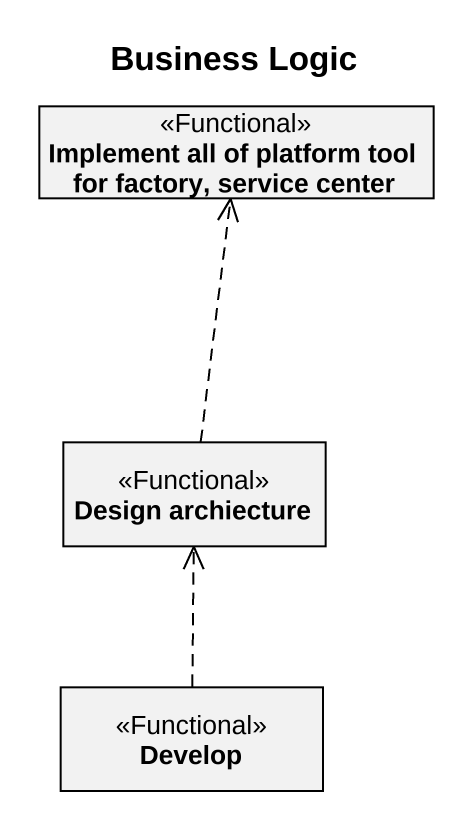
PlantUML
@startuml
title Business Logic
hide circle
hide empty members
class "Implement all of platform tool for factory, service center" as Implement_all_of_platform <<Functional>>
class "Design archiecture" as Design_archiecture <<Functional>>
class Develop <<Functional>>
Design_archiecture .up.> Implement_all_of_platform
Design_archiecture .up.> Implement_all_of_platform
Develop .up.> Design_archiecture
@enduml
